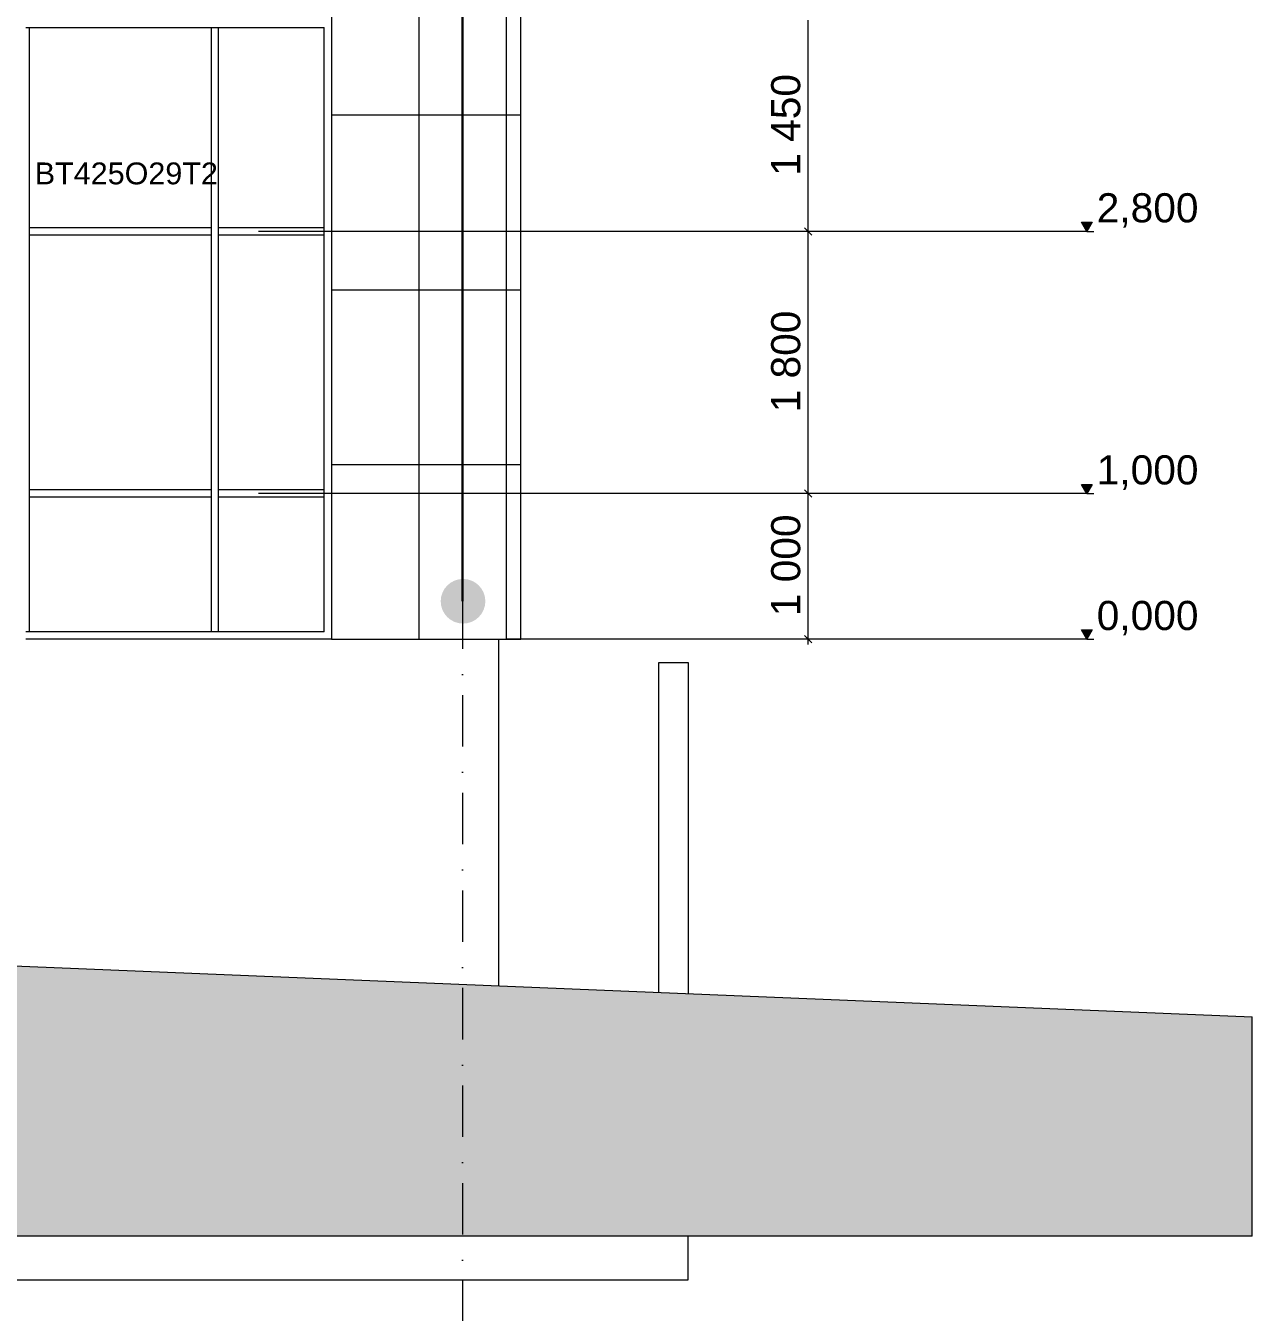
# Model space of a CAD drawing. Header units: millimetres. Extents: x 1499747 to 4230374, y -28481 to 441852.
# Drawn here: x 2560329 to 2568754, y 280289 to 289125 of the extents above; entities that cross this region are included whole.
import ezdxf
from ezdxf.xclip import XClip

# ---------------------------------------------------------------- set-up
doc = ezdxf.new("R2010")
doc.units = ezdxf.units.MM
doc.header["$MEASUREMENT"] = 0
doc.header["$XCLIPFRAME"] = 0
doc.linetypes.add('Штрихпунктирная', pattern=[670.2777624130249, 352.777767181396, -176.388883590699, 0, -141.11111164093])
for name, color, linetype, lineweight in [('1 Фасад_42_Витражные окна_Ном._пера__1_Ном._пера__7', 7, 'Continuous', 18), ('1 Фасад_42_Витражные окна_Ном._пера__20_Ном._пера__1', 1, 'Continuous', 18), ('1 Фасад_42_Конструктив - Колонны_Ном._пера__8_Ном._пера__12', 12, 'Continuous', 18), ('1 Фасад_42_Конструктив - Перекрытия_Ном._пера__89_Ном._пера__111', 111, 'Continuous', 18), ('1 Фасад_42_Конструктив - Стены Несущие_Ном._пера__87_Ном._пера__251', 250, 'Continuous', 18), ('1 Фасад_42_Местность - Рельеф_Ном._пера__21_Ном._пера__7', 7, 'Continuous', 18), ('1 Фасад_42_Местность - Рельеф_Ном._пера__7', 7, 'Continuous', 18), ('1 Фасад_42_Отделка керамика_Ном._пера__1_Ном._пера__7', 7, 'Continuous', 18), ('1 Фасад_42_Размер - Общий_Ном._пера__1_Ном._пера__7', 7, 'Continuous', 18), ('1 Фасад_42_Сетка кладки_Ном._пера__62_Ном._пера__253', 252, 'Continuous', 18), ('1 Фасад_42_Элемент Модели - Оси_Ном._пера__2_Ном._пера__8', 8, 'Continuous', 18), ('Кабель 2x4mm', 200, 'Continuous', 30), ('Кабель 2х6 mm', 150, 'Continuous', 30)]:
    doc.layers.add(name, color=color, linetype=linetype, lineweight=lineweight)
doc.styles.add('СГЕНЕРИР_СТИЛЬ_2', font='arial.ttf')

# ---------------------------------------------------------------- blocks, each defined once
blk = doc.blocks.new('Чертеж_5_42', base_point=(1557140.458579295, 9891.272697047283))
at = {"layer": '1 Фасад_42_Местность - Рельеф_Ном._пера__7', "linetype": 'Continuous', "true_color": 0x939598}
blk.add_hatch(color=252, dxfattribs=at).paths.add_polyline_path([(1502340.458579294, 9782.647205269634), (1502340.458579294, 5791.272697047287), (1562565.661484734, 5791.272697047287), (1562565.661484734, 7296.68640894593)])
at = {"layer": '1 Фасад_42_Размер - Общий_Ном._пера__1_Ном._пера__7', "linetype": 'Continuous', "true_color": 0x939598}
for points in [[(1561429.739459409, 12691.272713026), (1561465.989459409, 12753.772713026), (1561393.489459409, 12753.772713026)], [(1561429.739459409, 10891.27270449787), (1561465.989459409, 10953.77270449787), (1561393.489459409, 10953.77270449787)], [(1561429.739459409, 9891.272697047283), (1561465.989459409, 9953.772697047283), (1561393.489459409, 9953.772697047283)]]:
    blk.add_hatch(color=252, dxfattribs=at).paths.add_polyline_path(points)
at = {"layer": '1 Фасад_42_Витражные окна_Ном._пера__1_Ном._пера__7', "color": 252, "linetype": 'Continuous', "true_color": 0x939598}
for p, q in [((1554140.458570095, 14091.27269704728), (1554165.458571927, 14091.27269704728)), ((1554165.458571927, 14091.27269704728), (1554790.458527118, 14091.27269704728)), ((1554165.458571927, 13191.27270449787), (1554165.458571927, 14091.27269704728)), ((1554790.458579289, 14091.27269704728), (1555415.458582294, 14091.27269704728)), ((1555415.458582134, 13191.27270444548), (1555415.458582134, 14091.27269992475)), ((1555415.458582294, 14091.27269704728), (1555440.458536311, 14091.27269704728)), ((1555440.458584125, 14091.27269704728), (1555465.458582134, 14091.27269704728)), ((1555465.458582134, 14091.27269704728), (1556190.458555161, 14091.27269704728)), ((1555465.458582134, 13191.27270444548), (1555465.458582134, 14091.27269992475)), ((1556190.458579293, 13191.27270449787), (1556190.458579293, 14091.27269704728)), ((1554165.458559924, 12716.27270307468), (1554165.458559924, 13191.27271297556)), ((1555415.458582134, 12716.27269141929), (1555415.458582134, 13191.2727064069)), ((1555465.458582134, 12716.27271153588), (1555465.458582134, 13191.2727064069)), ((1556190.458579293, 12691.272713026), (1556190.458579293, 13191.2727075038)), ((1554790.458579672, 12716.27270307468), (1554165.458527829, 12716.27270307468)), ((1554790.458579672, 12666.27270307468), (1554165.458527829, 12666.27270307468)), ((1554165.45855032, 12666.27270487404), (1554165.45855032, 12691.27268951027)), ((1554165.45855032, 12291.27270449787), (1554165.45855032, 12666.27270487404)), ((1554165.458559924, 12691.27269798796), (1554165.458559924, 12716.27270307468)), ((1555415.45858267, 12716.27269141929), (1554790.458600513, 12716.27269141929)), ((1555415.45858267, 12666.27269141929), (1554790.458600513, 12666.27269141929)), ((1555415.458582134, 12691.2726914193), (1555415.458582134, 12716.27269141929)), ((1555415.458582134, 12666.27269146216), (1555415.458582134, 12691.27268951027)), ((1555415.458582134, 12291.27270449787), (1555415.458582134, 12666.27269146216)), ((1556190.458579293, 12716.272713026), (1555465.458560528, 12716.272713026)), ((1556190.458579293, 12666.272713026), (1555465.458560528, 12666.272713026)), ((1555465.458582134, 12691.2726914193), (1555465.458582134, 12716.27271153588)), ((1555465.458582134, 12666.272713026), (1555465.458582134, 12691.27268951027)), ((1555465.458582134, 12291.27270449787), (1555465.458582134, 12666.272713026)), ((1556190.458579293, 12291.27270449787), (1556190.458579293, 12691.27271633238)), ((1554165.45855032, 10916.27270449787), (1554165.45855032, 12291.27270509806)), ((1555415.458582134, 10916.27270449787), (1555415.458582134, 12291.27270509806)), ((1555465.458582134, 10916.27270300775), (1555465.458582134, 12291.27270509806)), ((1556190.458579293, 10891.27270449787), (1556190.458579293, 12291.27270449787)), ((1554790.458579672, 10916.27270449787), (1554165.458527829, 10916.27270449787)), ((1554165.45855032, 10891.27270449787), (1554165.45855032, 10916.27270449787)), ((1554165.45855032, 10866.27270629723), (1554165.45855032, 10891.27270449787)), ((1555415.45858267, 10916.27270449787), (1554790.458600513, 10916.27270449787)), ((1555415.458582134, 10891.27270449787), (1555415.458582134, 10916.27270449787)), ((1555415.458582134, 10866.27270454074), (1555415.458582134, 10891.27270449787)), ((1556190.458579293, 10916.27270449787), (1555465.458560528, 10916.27270449787)), ((1555465.458582134, 10891.27270449787), (1555465.458582134, 10916.27270300775)), ((1555465.458582134, 10866.27270449787), (1555465.458582134, 10891.27270449787)), ((1556190.458579293, 9941.272704497875), (1556190.458579293, 10891.27270449787)), ((1554790.458579672, 10866.27270449787), (1554165.458527829, 10866.27270449787)), ((1554165.45855032, 9941.272704497875), (1554165.45855032, 10866.27270629723)), ((1555415.45858267, 10866.27270449787), (1554790.458600513, 10866.27270449787)), ((1555415.458582134, 9941.27271512365), (1555415.458582134, 10866.27270454074)), ((1556190.458579293, 10866.27270449787), (1555465.458560528, 10866.27270449787)), ((1555465.458582134, 9941.27271512365), (1555465.458582134, 10866.27270449787)), ((1554165.45855032, 9941.272704497875), (1554140.458622267, 9941.272704497875)), ((1554790.458579289, 9941.272704497875), (1554165.45855032, 9941.272704497875)), ((1555440.458582134, 9941.272704497875), (1554790.458625112, 9941.272704497875)), ((1556190.458579293, 9941.272704497875), (1555440.458582134, 9941.272704497875)), ((1554790.458579289, 9891.272704497871), (1554140.458622267, 9891.272704497871)), ((1555440.458582134, 9891.272704497871), (1554790.458625112, 9891.272704497871)), ((1556240.458579293, 9891.272704497871), (1555440.458582134, 9891.272704497871))]:
    blk.add_line(p, q, dxfattribs=at)
at = {"layer": '1 Фасад_42_Конструктив - Колонны_Ном._пера__8_Ном._пера__12', "color": 252, "linetype": 'Continuous', "true_color": 0x939598}
blk.add_line((1557390.45864704, 7510.307131614627), (1557390.45864704, 9891.27269704728), dxfattribs=at)
at = {"layer": '1 Фасад_42_Конструктив - Перекрытия_Ном._пера__89_Ном._пера__111', "linetype": 'Continuous'}
for p, q in [((1558690.422633756, 5491.272697047287), (1558690.422633756, 5791.272697047287)), ((1523990.458579295, 5491.272697047287), (1558690.422633756, 5491.272697047287))]:
    blk.add_line(p, q, dxfattribs=at)
at = {"layer": '1 Фасад_42_Конструктив - Стены Несущие_Ном._пера__87_Ном._пера__251', "color": 252, "linetype": 'Continuous', "true_color": 0x939598}
for p, q in [((1558490.422633756, 9731.272697047283), (1558690.422633756, 9731.272697047283)), ((1558490.422633756, 7464.903094493548), (1558490.422633756, 9731.272697047283)), ((1558690.422633756, 9731.272697047283), (1558690.422633756, 7456.647544735661))]:
    blk.add_line(p, q, dxfattribs=at)
at = {"layer": '1 Фасад_42_Местность - Рельеф_Ном._пера__21_Ном._пера__7', "color": 252, "linetype": 'Continuous', "true_color": 0x939598}
for p, q in [((1502340.458579294, 9782.64720526963), (1562565.661484734, 7296.68640894593)), ((1562565.661484734, 5791.272697047283), (1562565.661484734, 7296.68640894593)), ((1562565.661484734, 5791.272697047283), (1502340.458579294, 5791.272697047283))]:
    blk.add_line(p, q, dxfattribs=at)
at = {"layer": '1 Фасад_42_Отделка керамика_Ном._пера__1_Ном._пера__7', "color": 252, "linetype": 'Continuous', "true_color": 0x939598}
for p, q in [((1557540.458579221, 9891.272751443565), (1557540.458579221, 19591.27275069939)), ((1556240.458579293, 14141.27275144357), (1556240.458579293, 9891.272758894145)), ((1556240.458579293, 9891.272758894145), (1557540.458579221, 9891.272751443565))]:
    blk.add_line(p, q, dxfattribs=at)
at = {"layer": '1 Фасад_42_Размер - Общий_Ном._пера__1_Ном._пера__7', "color": 252, "linetype": 'Continuous', "true_color": 0x939598}
for p, q in [((1559515.403104271, 12691.2726914193), (1559515.403104271, 14141.27269704728)), ((1561429.739459409, 12691.272713026), (1561393.489459409, 12753.772713026)), ((1561393.489459409, 12753.772713026), (1561465.989459409, 12753.772713026)), ((1561465.989459409, 12753.772713026), (1561429.739459409, 12691.272713026)), ((1559562.278104271, 12691.2726914193), (1555740.458582134, 12691.2726914193)), ((1561429.739459409, 12691.272713026), (1556540.458579293, 12691.272713026)), ((1559490.403104271, 12716.27269141929), (1559540.403104271, 12666.2726914193)), ((1559490.403104271, 12716.27269141929), (1559540.403104271, 12666.2726914193)), ((1559515.403104271, 10891.27270449787), (1559515.403104271, 12691.2726914193)), ((1559515.403104271, 10891.27270449787), (1559515.403104271, 12691.2726914193)), ((1561429.739459409, 12691.272713026), (1561476.614459409, 12691.272713026)), ((1559562.278104271, 10891.27270449787), (1555740.458582134, 10891.27270449787)), ((1559562.278104271, 10891.27270449787), (1555740.458582134, 10891.27270449787)), ((1561429.739459409, 10891.27270449787), (1556540.458579293, 10891.27270449787)), ((1559490.403104271, 10916.27270449787), (1559540.403104271, 10866.27270449787)), ((1559490.403104271, 10916.27270449787), (1559540.403104271, 10866.27270449787)), ((1559515.403104271, 9891.27269704728), (1559515.403104271, 10891.27270449787)), ((1561429.739459409, 10891.27270449787), (1561393.489459409, 10953.77270449787)), ((1561393.489459409, 10953.77270449787), (1561465.989459409, 10953.77270449787)), ((1561465.989459409, 10953.77270449787), (1561429.739459409, 10891.27270449787)), ((1561429.739459409, 10891.27270449787), (1561476.614459409, 10891.27270449787)), ((1559490.403104271, 9916.272697047283), (1559540.403104271, 9866.272697047287)), ((1561429.739459409, 9891.27269704728), (1561393.489459409, 9953.772697047287)), ((1561393.489459409, 9953.772697047287), (1561465.989459409, 9953.772697047287)), ((1561465.989459409, 9953.772697047287), (1561429.739459409, 9891.27269704728)), ((1559562.278104271, 9891.27269704728), (1557440.458579294, 9891.27269704728)), ((1561429.739459409, 9891.27269704728), (1557690.45864704, 9891.27269704728)), ((1559515.403104271, 9853.772697047283), (1559515.403104271, 9891.27269704728)), ((1561429.739459409, 9891.27269704728), (1561476.614459409, 9891.27269704728))]:
    blk.add_line(p, q, dxfattribs=at)
at = {"layer": '1 Фасад_42_Сетка кладки_Ном._пера__62_Ном._пера__253', "color": 252, "linetype": 'Continuous', "true_color": 0x939598}
for p, q in [((1556240.196614087, 19591.27275069939), (1556240.196614087, 9891.272753926638)), ((1556840.196614087, 19591.27275069939), (1556840.196614087, 9891.272753926642)), ((1557440.196614087, 19591.27275069939), (1557440.196614087, 9891.272753926642)), ((1556240.458579293, 13490.83128643173), (1557540.458579221, 13490.83128643174)), ((1556240.458579293, 12290.83128643174), (1557540.458579221, 12290.83128643174)), ((1556240.458579293, 11090.83128643174), (1557540.458579221, 11090.83128643174))]:
    blk.add_line(p, q, dxfattribs=at)
at = {"layer": '1 Фасад_42_Элемент Модели - Оси_Ном._пера__2_Ном._пера__8', "linetype": 'Штрихпунктирная'}
blk.add_line((1557140.458579294, 18891.27269704729), (1557140.458579294, 3891.272697047283), dxfattribs=at)
at = {"layer": '1 Фасад_42_Витражные окна_Ном._пера__20_Ном._пера__1', "color": 252, "linetype": 'Continuous', "true_color": 0x939598, "insert": (1554202.668961203, 13088.47286191619), "char_height": 150, "attachment_point": 4, "style": 'СГЕНЕРИР_СТИЛЬ_2'}
blk.add_mtext('\\A1;{\\pql;\\fArial|b0|i0|c204|p0;\\W1.000000;ВТ425О29Т2}', dxfattribs=at)
at = {"layer": '1 Фасад_42_Размер - Общий_Ном._пера__1_Ном._пера__7', "color": 252, "linetype": 'Continuous', "true_color": 0x939598, "char_height": 200, "attachment_point": 7, "rotation": 90, "style": 'СГЕНЕРИР_СТИЛЬ_2'}
for s, insert in [('\\A1;{\\pql;\\fArial|b0|i0|c204|p0;\\W1.000000;1\xa0450}', (1559463.522459082, 13073.08071807515)), ('\\A1;{\\pql;\\fArial|b0|i0|c204|p0;\\W1.000000;1\xa0800}', (1559463.522459082, 11448.08072180044)), ('\\A1;{\\pql;\\fArial|b0|i0|c204|p0;\\W1.000000;1\xa0000}', (1559463.522459082, 10048.08072461444))]:
    blk.add_mtext(s, dxfattribs=dict(at, insert=insert))
at = {"layer": '1 Фасад_42_Размер - Общий_Ном._пера__1_Ном._пера__7', "color": 252, "linetype": 'Continuous', "true_color": 0x939598, "char_height": 200, "attachment_point": 7, "style": 'СГЕНЕРИР_СТИЛЬ_2'}
for s, insert in [('\\A1;{\\pql;\\fArial|b0|i0|c204|p0;\\W1.000000;2,800}', (1561497.239464566, 12716.16228556592)), ('\\A1;{\\pql;\\fArial|b0|i0|c204|p0;\\W1.000000;1,000}', (1561497.239464566, 10916.1622770378)), ('\\A1;{\\pql;\\fArial|b0|i0|c204|p0;\\W1.000000;0,000}', (1561497.239464566, 9916.162269587214))]:
    blk.add_mtext(s, dxfattribs=dict(at, insert=insert))

msp = doc.modelspace()

# ---------------------------------------------------------------- block references
at = {"layer": 'Кабель 2х6 mm', "lineweight": 35}
ref = msp.add_blockref('Чертеж_5_42', (2563328.676852767, 284912.3231347667), dxfattribs=at)
XClip(ref).set_block_clipping_path([(1496000, -1299.057643478904), (1580000, 60181.6414690267)])

# ---------------------------------------------------------------- next in the draw order: hatches: boundary and pattern name
at = {"layer": 'Кабель 2х6 mm', "lineweight": 30}
h = msp.add_hatch(color=4, dxfattribs=at)
h.dxf.hatch_style = 1
h.paths.add_polyline_path([(2563485.937405505, 285172.0097740259, 1), (2563179.258351643, 285172.0097740259, 1)])

# ---------------------------------------------------------------- next in the draw order: linework, layer by layer
at = {"layer": 'Кабель 2x4mm', "color": 30, "lineweight": 30, "true_color": 0xf26722}
msp.add_lwpolyline([(2528302.32123684, 330362.2448218043), (2528302.32123684, 289627.4275278734), (2563328.676852767, 289627.4275278734), (2563328.676852767, 285172.0097740259)], dxfattribs=at)

doc.saveas('drawing.dxf')
